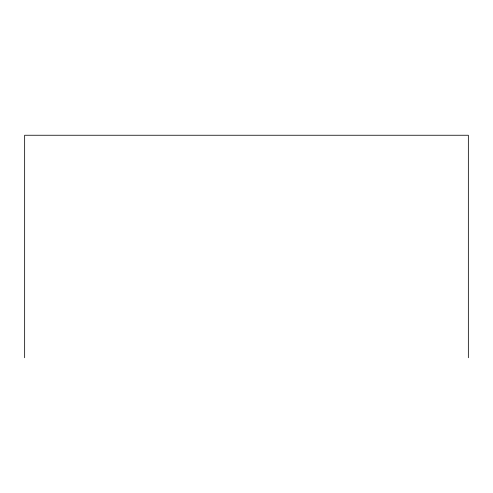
<?xml version="1.0" encoding="UTF-8"?>
<svg xmlns="http://www.w3.org/2000/svg" width="493" height="493" viewBox="0 0 493 493"><rect width="100%" height="100%" fill="white"/><g stroke="black" fill="none" stroke-linecap="round" stroke-linejoin="round"><path stroke-width="0.74" d="M468.35 357.752L468.35 135.248L24.65 135.248L24.65 357.752"/></g></svg>
